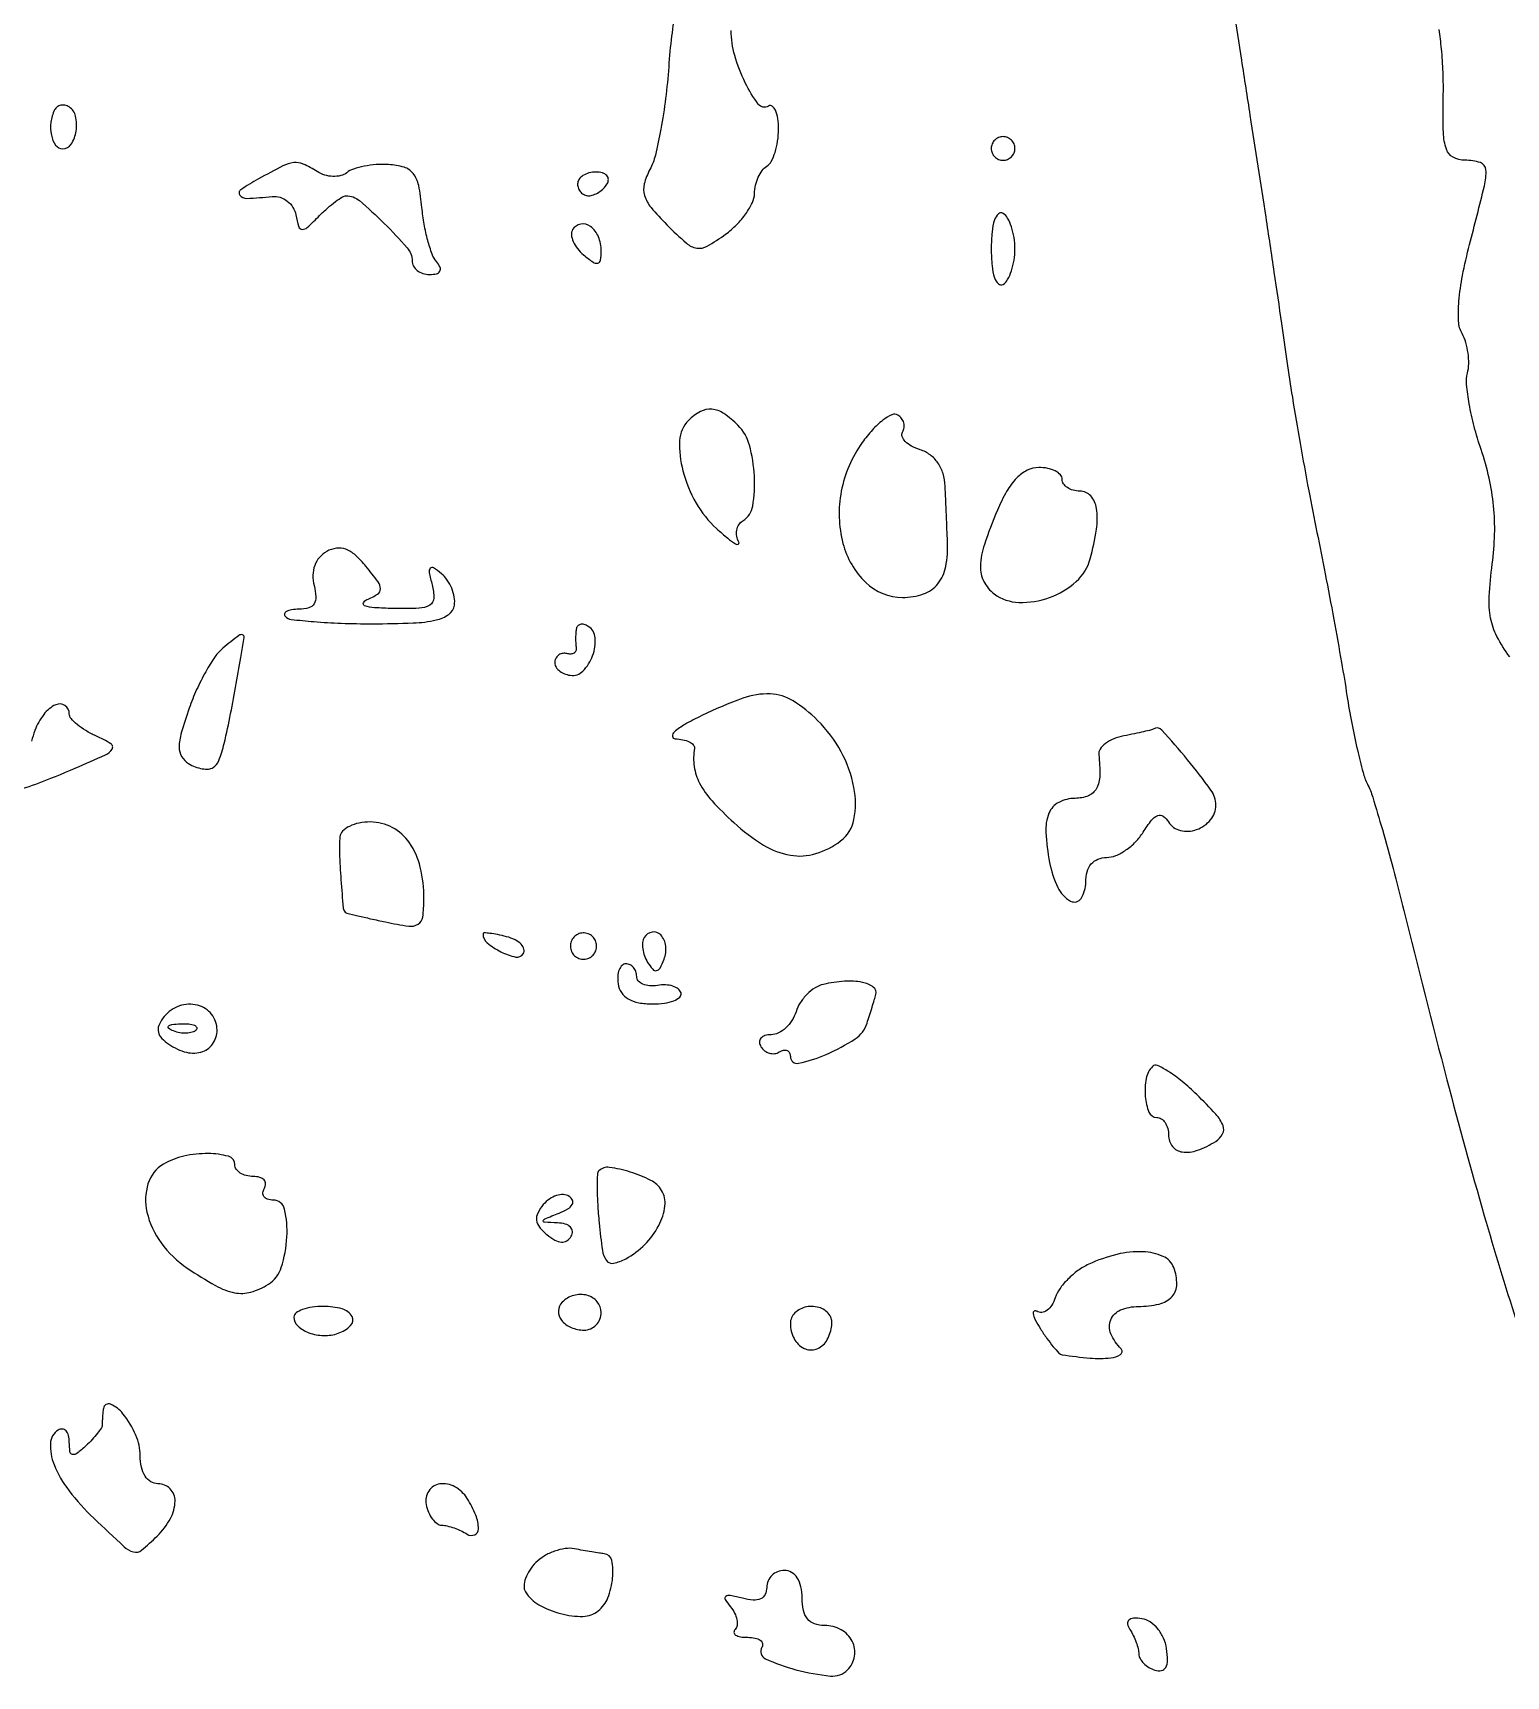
# Model space of a CAD drawing. Extents: x 0 to 5034, y 0 to 2560.
# Drawn here: x 1566.9 to 1691.6, y 1247.7 to 1386.8 of the extents above; entities that cross this region are included whole.
import ezdxf

# ---------------------------------------------------------------- set-up
doc = ezdxf.new("R2010")
doc.units = 0

msp = doc.modelspace()

# ---------------------------------------------------------------- linework, layer by layer
for points in [[(1668.498089, 1388.812371, 0.000092), (1669.167765, 1384.471875, 0.000091), (1669.889616, 1379.804591, 0.000116), (1670.557205, 1375.5, -0.000911), (1671.21779, 1371.195399, -0.000716), (1671.918489, 1366.528125, -0.000724), (1672.557369, 1362.187487, -0.001786), (1673.010186, 1359, 0.00607), (1673.471628, 1355.940269, 0.002986), (1674.129006, 1352.059375, 0.002963), (1674.859671, 1348.037061, 0.004313), (1675.555498, 1344.5, -0.003021), (1676.25089, 1341.012753, -0.00223), (1676.97996, 1337.145275, -0.002253), (1677.636208, 1333.484041, -0.005051), (1678.093897, 1330.696682, 0.008939), (1678.497905, 1328.350474, 0.009907), (1678.973441, 1326.099688, 0.009347), (1679.452233, 1324.19859, 0.049518), (1679.834361, 1323.196682, -0.041787), (1680.275958, 1322.090427, -0.004168), (1681.086215, 1319.35465, -0.005221), (1681.992158, 1316.070557, -0.004125), (1682.905663, 1312.5, 0.0034), (1686.545119, 1298.188221, 0.006378), (1689.712809, 1286.678756, 0.007299), (1692.414308, 1277.817951, 0.02881)], [(1621.306352, 1388.842949, 0.01573), (1620.953832, 1386.502633, 0.011805), (1620.708158, 1383.908975, -0.013319), (1620.446332, 1381.231169, -0.014317), (1620.04674, 1378.635294, -0.013963), (1619.578949, 1376.432912, -0.063631), (1619.113192, 1375.211502, 0.06052), (1618.641433, 1373.997012, 0.137719), (1618.664952, 1373.021588, 0.099404), (1619.217414, 1372.00058, 0.022819), (1620.54545, 1370.545459, 0.015415), (1622.202871, 1368.987201, 0.141898), (1623.085632, 1368.569641, 0.17321), (1623.972265, 1368.733825, 0.025671), (1625.521097, 1369.742932, 0.040857), (1626.447842, 1370.540217, 0.040371), (1627.236666, 1371.480588, 0.043389), (1627.786591, 1372.417957, 0.106716), (1627.968575, 1373.190983, -0.052625), (1628.054723, 1373.883654, -0.04784), (1628.284519, 1374.566787, -0.050935), (1628.614517, 1375.140631, -0.098708), (1629, 1375.5, 0.132684), (1629.384629, 1375.910071, 0.044834), (1629.70625, 1376.670862, 0.040854), (1629.926186, 1377.615763, 0.036773), (1630, 1378.618034, 0.032753), (1629.93952, 1379.540313, 0.0695), (1629.749204, 1380.228659, 0.134213), (1629.46918, 1380.578251, 0.304463), (1629.146228, 1380.590374, -0.38837), (1628.290612, 1380.752538, -0.046423), (1627.1924, 1382.544459, -0.044668), (1626.297129, 1384.86802, -0.069736), (1626, 1386.988036, -0.050181)], [(1691.862159, 1333.97257, -0.039076), (1690.782047, 1335.70103, -0.07376), (1690.245523, 1337.251411, -0.060445), (1690.125581, 1339.08943, -0.019079), (1690.383592, 1341.834002, 0.026278), (1690.583996, 1344.354548, 0.031006), (1690.499818, 1346.745392, 0.031051), (1690.120874, 1349.104516, 0.026493), (1689.438294, 1351.530002, -0.017898), (1688.857314, 1353.466264, -0.019779), (1688.437952, 1355.376003, -0.019587), (1688.210119, 1357.023246, -0.088744), (1688.2861, 1357.986045, 0.059581), (1688.393485, 1358.76637, 0.037983), (1688.340135, 1359.682121, 0.037822), (1688.147768, 1360.58585, 0.056276), (1687.834798, 1361.330716, -0.116123), (1687.536662, 1362.371453, -0.032833), (1687.566976, 1364.068705, -0.027423), (1687.869983, 1366.245112, -0.015097), (1688.46556, 1368.867093, 0.002749), (1689.726819, 1373.847047, 0.074377), (1689.854228, 1375.197409, 0.312558), (1689.387136, 1375.798899, 0.076307), (1688.077097, 1376, -0.124999), (1687.079474, 1376.253363, -0.187603), (1686.505782, 1376.931049, -0.076939), (1686.254624, 1378.326996, -0.010275), (1686.242954, 1381.327128, 0.01292), (1686.223438, 1383.453393, 0.015812), (1686.091085, 1385.436573, 0.014352), (1685.881321, 1387.079848, 0.099807)], [(1564.852912, 1322.535411, 0.036629), (1567.163881, 1323.213076, 0.011608), (1570.5, 1324.552079, 0.005543), (1573.054664, 1325.68064, 0.144579), (1573.617134, 1326.168261, 0.421158), (1573.512454, 1326.619736, 0.030073), (1572.25, 1327.286011, -0.029113), (1571.3886, 1327.738514, -0.037689), (1570.660938, 1328.254977, -0.041435), (1570.146463, 1328.759272, -0.18005), (1570, 1329.152814, 0.248221), (1569.624224, 1329.863115, 0.267664), (1568.848097, 1329.921055, 0.117657), (1567.833902, 1329.096226, 0.073237), (1567.085189, 1327.75, 0.025926), (1566.792144, 1326.833605, 0.03057)]]:
    msp.add_lwpolyline(points, format="xyb")
for points in [[(1568.754232, 1380.266312, 0.084697), (1568.436116, 1379.221291, 0.082939), (1568.479003, 1378.121909, 0.104464), (1568.84371, 1377.288862, 0.234312), (1569.437328, 1376.972506, 0.26629), (1570.162879, 1377.360605, 0.1021), (1570.575922, 1378.472687, 0.093314), (1570.533019, 1379.735512, 0.201974), (1569.980032, 1380.512341, 0.086456), (1569.629461, 1380.652808, 0.102024), (1569.272696, 1380.654687, 0.11056), (1568.965717, 1380.518222, 0.11748)], [(1648, 1377, 0.099038), (1648.076342, 1376.618362, 0.097945), (1648.29375, 1376.29375, 0.097945), (1648.618362, 1376.076342, 0.099038), (1649, 1376, 0.099038), (1649.381638, 1376.076342, 0.097945), (1649.70625, 1376.29375, 0.097945), (1649.923658, 1376.618362, 0.099038), (1650, 1377, 0.099038), (1649.923658, 1377.381638, 0.097945), (1649.70625, 1377.70625, 0.097945), (1649.381638, 1377.923658, 0.099038), (1649, 1378, 0.099038), (1648.618362, 1377.923658, 0.097945), (1648.29375, 1377.70625, 0.097945), (1648.076342, 1377.381638, 0.099038)], [(1586, 1374.416694, 0.02066), (1584.503162, 1373.503294, 0.437132), (1584.42996, 1373.04201, 0.242797), (1585.014995, 1372.7754, 0.012318), (1587.16727, 1372.933688, -0.101171), (1587.829055, 1372.864875, -0.089798), (1588.442518, 1372.542077, -0.08796), (1588.913777, 1372.017421, -0.091776), (1589.16727, 1371.37025, 0.025083), (1589.412518, 1370.36999, 0.324721), (1589.700442, 1370.150089, 0.194412), (1590.123271, 1370.309125, 0.010405), (1591.178571, 1371.321407, -0.015531), (1591.862592, 1371.964214, -0.020178), (1592.529685, 1372.506913, -0.018261), (1593.109626, 1372.908861, -0.143358), (1593.420965, 1373, -0.178277), (1594.537246, 1372.588919, -0.018455), (1596.635391, 1370.663095, -0.018335), (1598.586657, 1368.58788, -0.181442), (1599, 1367.486331, 0.127862), (1599.114313, 1367.046621, 0.100744), (1599.435961, 1366.672026, 0.089371), (1599.917111, 1366.420175, 0.076135), (1600.484124, 1366.333333, 0.055965), (1601.068594, 1366.398958, 0.217311), (1601.351169, 1366.614485, 0.235757), (1601.360744, 1366.954235, 0.06455), (1601.065828, 1367.420682, -0.085738), (1600.695697, 1368.064637, -0.0219), (1600.331057, 1369.215567, -0.021661), (1600.025042, 1370.585892, -0.020452), (1599.831705, 1372.004015, 0.025967), (1599.555503, 1373.875567, 0.116324), (1599.096702, 1374.875826, 0.155789), (1598.316859, 1375.409399, 0.058804), (1597, 1375.64017, 0.031772), (1595.967062, 1375.63241, 0.030653), (1594.930773, 1375.494481, 0.032139), (1594.035338, 1375.258325, 0.089295), (1593.466462, 1374.947373, -0.110099), (1592.961952, 1374.698019, -0.06949), (1592.305752, 1374.631538, -0.064534), (1591.604304, 1374.749549, -0.067196), (1590.966462, 1375.04189, 0.033729), (1589.787225, 1375.680787, 0.139472), (1588.993808, 1375.802267, 0.086926), (1588.064969, 1375.516325, 0.008632)], [(1613, 1374, 0.092995), (1613.071618, 1373.618268, 0.096318), (1613.276414, 1373.29375, 0.099231), (1613.581949, 1373.076556, 0.105429), (1613.940983, 1373, 0.089642), (1614.346558, 1373.073302, 0.053229), (1614.7871, 1373.29375, 0.051032), (1615.193797, 1373.617485, 0.06081), (1615.5, 1374, 0.139169), (1615.607943, 1374.379648, 0.191142), (1615.478525, 1374.70625, 0.138808), (1615.110654, 1374.926733, 0.066118), (1614.559017, 1375, 0.062283), (1613.962904, 1374.925455, 0.080552), (1613.457961, 1374.70625, 0.097988), (1613.120018, 1374.381379, 0.153634)], [(1648, 1368.5, 0.022534), (1648.06464, 1367.066456, 0.057972), (1648.276393, 1366.052786, 0.123006), (1648.601847, 1365.541137, 0.340586), (1649, 1365.5, 0.128561), (1649.384387, 1365.903211, 0.04604), (1649.70625, 1366.636189, 0.041947), (1649.926129, 1367.542916, 0.038534), (1650, 1368.5, 0.038534), (1649.926129, 1369.457084, 0.041947), (1649.70625, 1370.363811, 0.04604), (1649.384387, 1371.096789, 0.128561), (1649, 1371.5, 0.340586), (1648.601847, 1371.458863, 0.123006), (1648.276393, 1370.947214, 0.057972), (1648.06464, 1369.933544, 0.022534)], [(1612.580109, 1370.129619, 0.16352), (1612.477944, 1369.692105, 0.079103), (1612.62335, 1369.128869, 0.065296), (1612.98278, 1368.530512, 0.05173), (1613.51101, 1367.990862, 0.020503), (1614.310561, 1367.380863, 0.209835), (1614.709506, 1367.301216, 0.309419), (1614.940537, 1367.547214, 0.038489), (1615, 1368.318538, 0.097687), (1614.760771, 1369.53132, 0.13552), (1614.085894, 1370.402845, 0.207611), (1613.26803, 1370.597001, 0.213376)], [(1622.376624, 1353.976624, 0.188353), (1621.636236, 1352.287271, 0.074112), (1621.91289, 1349.717476, 0.066298), (1623.024138, 1346.995495, 0.078303), (1624.763227, 1344.828512, 0.010877), (1625.707259, 1344.006413, 0.036783), (1626.37168, 1343.53089, 0.254605), (1626.595116, 1343.519926, 0.435262), (1626.644938, 1343.680902, -0.085862), (1626.463181, 1344.179442, -0.091104), (1626.464952, 1344.699422, -0.096769), (1626.647807, 1345.159836, -0.112024), (1626.983688, 1345.489919, 0.217055), (1627.818951, 1346.738099, 0.053359), (1627.959716, 1349.265043, 0.053271), (1627.542536, 1351.893398, 0.131131), (1626.571429, 1353.571429, 0.046144), (1625.380764, 1354.5605, 0.126838), (1624.3623, 1354.93068, 0.148895), (1623.395299, 1354.735341, 0.072742)], [(1637.076467, 1352.107388, 0.10732), (1635.310573, 1347.98768, 0.112078), (1635.452245, 1343.57473, 0.136981), (1637.380931, 1340.264691, 0.195159), (1640.497687, 1339, 0.083047), (1642.265272, 1339.295626, 0.141451), (1643.481763, 1340.150328, 0.124295), (1644.153229, 1341.614538, 0.05672), (1644.3, 1343.728115, -0.000241), (1644.254498, 1344.773343, -0.000134), (1644.2, 1346.047214, -0.000134), (1644.145541, 1347.336346, -0.000217), (1644.1, 1348.432612, 0.063778), (1643.921275, 1349.483437, 0.076899), (1643.486743, 1350.384485, 0.081504), (1642.825445, 1351.072646, 0.084027), (1641.985479, 1351.504609, -0.044968), (1641.252494, 1351.812099, -0.075949), (1640.718656, 1352.208477, -0.112796), (1640.45965, 1352.625423, -0.224878), (1640.501791, 1353.002898, 0.108625), (1640.632272, 1353.375105, 0.09972), (1640.600612, 1353.780127, 0.095426), (1640.411253, 1354.15563, 0.090213), (1640.092779, 1354.44266, 0.254382), (1639.59106, 1354.470471, 0.054052), (1638.819051, 1353.996277, 0.044221), (1637.940317, 1353.18223, 0.029117)], [(1648.51342, 1346.377876, 0.017211), (1647.416498, 1343.475636, 0.072548), (1647.080294, 1341.649834, 0.128035), (1647.365205, 1340.360168, 0.114771), (1648.25, 1339.311092, 0.153862), (1650.338376, 1338.581102, 0.09566), (1652.922288, 1338.997553, 0.094622), (1655.189222, 1340.354015, 0.146272), (1656.378375, 1342.283119, 0.027085), (1656.90276, 1344.770564, 0.076667), (1656.903786, 1346.539896, 0.144098), (1656.411169, 1347.589874, 0.214682), (1655.5, 1348, -0.064853), (1654.926543, 1348.074694, -0.082425), (1654.440625, 1348.29375, -0.098894), (1654.115568, 1348.618646, -0.148195), (1654, 1349, 0.190034), (1653.84943, 1349.38186, 0.088548), (1653.416442, 1349.70625, 0.068365), (1652.773686, 1349.926287, 0.048365), (1652.01342, 1350, 0.117735), (1651.04541, 1349.768859, 0.083635), (1650.143922, 1349.10372, 0.062482), (1649.302447, 1347.981639, 0.030728)], [(1591.771893, 1342.892221, 0.089178), (1591.159555, 1342.388799, 0.088371), (1590.75857, 1341.702122, 0.083428), (1590.604867, 1340.88433, 0.068881), (1590.709635, 1340.002357, -0.048402), (1590.860504, 1339.061804, -0.157242), (1590.706402, 1338.457303, -0.183913), (1590.249796, 1338.113422, -0.070551), (1589.449965, 1338, 0.032604), (1588.805982, 1337.957962, 0.087776), (1588.370024, 1337.820486, 0.217877), (1588.212666, 1337.618222, 0.260013), (1588.277778, 1337.388889, 0.169287), (1588.779901, 1337.146333, 0.007891), (1590.686492, 1336.957292, 0.012305), (1592.996325, 1336.822154, 0.008458), (1595.6195, 1336.777778, 0.009295), (1599.098134, 1336.842452, 0.04611), (1601.036394, 1337.094543, 0.099764), (1602.108678, 1337.573856, 0.20423), (1602.580159, 1338.345201, 0.080271), (1602.570304, 1339.026241, 0.053851), (1602.352993, 1339.775565, 0.052962), (1601.974149, 1340.476194, 0.06925), (1601.483778, 1341.013463, 0.027558), (1600.812415, 1341.510845, 0.383216), (1600.537996, 1341.469543, 0.22569), (1600.450042, 1341.118588, 0.014349), (1600.695306, 1340.057151, -0.067609), (1600.83078, 1338.940824, -0.260253), (1600.49389, 1338.35712, -0.126322), (1599.586643, 1338.089525, -0.013422), (1597.366631, 1338.070285, -0.012396), (1595.81769, 1338.136879, -0.065391), (1594.985655, 1338.304115, -0.444973), (1594.882138, 1338.545908, -0.190074), (1595.169485, 1338.820285, 0.041449), (1596.083449, 1339.283969, 0.267002), (1596.320765, 1339.721889, 0.152901), (1596.116275, 1340.321503, 0.012688), (1595.098376, 1341.639864, 0.038001), (1594.20339, 1342.583713, 0.094261), (1593.393641, 1343.077987, 0.123763), (1592.601814, 1343.168484, 0.094714)], [(1612.881579, 1336.309017, 0.022289), (1612.844744, 1335.944741, 0.014052), (1612.83273, 1335.517336, 0.014106), (1612.844631, 1335.095576, 0.025051), (1612.881579, 1334.75, -0.12901), (1612.854957, 1334.484671, -0.162681), (1612.700839, 1334.29375, -0.133789), (1612.435117, 1334.210642, -0.077171), (1612.1, 1334.25, 0.102909), (1611.746922, 1334.273284, 0.11306), (1611.426924, 1334.151223, 0.112194), (1611.190211, 1333.901055, 0.100115), (1611.072506, 1333.562672, 0.150806), (1611.134418, 1333.18894, 0.09719), (1611.404717, 1332.838711, 0.080573), (1611.842385, 1332.564966, 0.063185), (1612.38247, 1332.414371, 0.239653), (1613.455422, 1332.775549, 0.10622), (1614.276453, 1334.073522, 0.106432), (1614.490936, 1335.592275, 0.240865), (1613.90612, 1336.558021, 0.072614), (1613.550821, 1336.711855, 0.126175), (1613.231387, 1336.715881, 0.160159), (1612.999239, 1336.571615, 0.13883)], [(1583, 1334.718197, 0.072339), (1582.331506, 1333.99233, 0.022043), (1581.541316, 1332.720034, 0.021564), (1580.771313, 1331.198799, 0.021987), (1580.14065, 1329.626599, 0.013363), (1579.470231, 1327.539373, 0.068576), (1579.29237, 1326.339243, 0.135454), (1579.501891, 1325.548696, 0.122831), (1580.092904, 1324.942582, 0.047646), (1580.6509, 1324.667267, 0.049959), (1581.242185, 1324.507882, 0.055329), (1581.778173, 1324.479491, 0.124626), (1582.163522, 1324.601062, 0.167625), (1582.651137, 1325.197851, 0.027017), (1583.099853, 1326.654228, 0.015021), (1583.649271, 1329.172411, 0.002268), (1584.574484, 1334.25, 0.008078), (1584.795294, 1335.622224, 0.37217), (1584.652885, 1335.844802, 0.242773), (1584.339077, 1335.785331, 0.004618)], [(1623.5, 1329, 0.016333), (1622.073649, 1328.252621, 0.050755), (1621.189062, 1327.625461, 0.226668), (1621.02799, 1327.251637, 0.397225), (1621.25, 1327.033931, -0.041329), (1621.911617, 1326.966213, -0.065919), (1622.451151, 1326.789655, -0.092913), (1622.792928, 1326.538782, -0.23122), (1622.881579, 1326.25, 0.074476), (1622.869187, 1324.686496, 0.086835), (1623.327465, 1323.275237, 0.063559), (1624.374935, 1321.789766, 0.022387), (1626.222861, 1319.943629, 0.046402), (1628.724479, 1318.052097, 0.096474), (1631.0025, 1317.188609, 0.116462), (1633.149793, 1317.321723, 0.089107), (1635.252575, 1318.393929, 0.185109), (1636.378479, 1320.208091, 0.094655), (1636.380166, 1322.927425, 0.07832), (1635.296566, 1325.947915, 0.071278), (1633.309659, 1328.599432, 0.058398), (1631.227371, 1330.244849, 0.128516), (1629.301454, 1330.833103, 0.097785), (1626.991249, 1330.474165, 0.025229)], [(1659.222949, 1327.290722, 0.048814), (1658.362401, 1327.036617, 0.065937), (1657.657532, 1326.636436, 0.082926), (1657.206654, 1326.159462, 0.180637), (1657.091432, 1325.676904, -0.035327), (1657.183277, 1323.926029, -0.11974), (1656.895028, 1322.827274, -0.174108), (1656.214196, 1322.216597, -0.096894), (1655.106989, 1322, 0.12015), (1653.713612, 1321.660268, 0.179769), (1652.880605, 1320.742003, 0.110848), (1652.617253, 1319.112401, 0.032543), (1652.936788, 1316.582498, 0.062107), (1653.626458, 1314.4642, 0.159816), (1654.717245, 1313.30676, 0.395992), (1655.603233, 1313.53867, 0.141099), (1656, 1314.916667, -0.065932), (1656.116401, 1315.795562, -0.109931), (1656.461134, 1316.45398, -0.12279), (1657.020366, 1316.857564, -0.095481), (1657.759453, 1317, 0.099946), (1658.530898, 1317.155762, 0.051849), (1659.395913, 1317.630647, 0.048619), (1660.21632, 1318.325651, 0.053189), (1660.859657, 1319.146883, -0.024756), (1661.558117, 1320.151032, -0.134215), (1662.082784, 1320.547169, -0.256688), (1662.543952, 1320.490321, -0.098326), (1662.999279, 1320.001166, 0.198581), (1663.996483, 1319.281456, 0.144648), (1665.377141, 1319.356368, 0.136033), (1666.555495, 1320.183303, 0.173839), (1667, 1321.423161, 0.157918), (1666.589741, 1322.689728, 0.015408), (1664.598205, 1325.27008, 0.011513), (1662.443343, 1327.771273, 0.371845), (1661.704545, 1327.863818, -0.087345), (1661.547587, 1327.795012, -0.002984), (1660.891201, 1327.639296, -0.005527), (1660.110242, 1327.468012, -0.00382)], [(1592.889309, 1318.75, 0.032125), (1592.856174, 1317.37503, 0.007871), (1592.982656, 1315.113768, 0.002839), (1593.167962, 1312.721214, 0.195107), (1593.347249, 1312.366816, 0.118572), (1593.47908, 1312.29801, 0.001474), (1594.409817, 1312.068225, 0.004252), (1595.493332, 1311.81385, 0.00276), (1596.75, 1311.53736, 0.016904), (1598.711432, 1311.186024, 0.172587), (1599.508645, 1311.346273, 0.229879), (1599.902397, 1311.948958, 0.031712), (1600, 1313.486286, 0.056948), (1599.693213, 1316.1711, 0.095453), (1598.774576, 1318.23997, 0.118133), (1597.321531, 1319.533573, 0.123684), (1595.464816, 1320, 0.048418), (1594.513508, 1319.907662, 0.064673), (1593.691524, 1319.632812, 0.080722), (1593.115766, 1319.227874, 0.178983)], [(1605, 1310.528825, 0.223152), (1605.356862, 1309.769047, 0.057815), (1606.520016, 1309.011834, 0.060841), (1607.766932, 1308.570692, 0.319152), (1608.399725, 1308.837752, 0.205946), (1608.45867, 1309.234859, 0.128502), (1608.223586, 1309.650773, 0.086397), (1607.70822, 1310.02525, 0.050099), (1606.988753, 1310.29269, 0.01257), (1606.226028, 1310.471792, 0.021833), (1605.584196, 1310.576584, 0.018501), (1605.091791, 1310.616647, 0.427215)], [(1612.552786, 1310.08541, 0.099038), (1612.401684, 1309.679226, 0.097945), (1612.417584, 1309.244476, 0.097945), (1612.597789, 1308.848514, 0.099038), (1612.91459, 1308.552786, 0.099038), (1613.320774, 1308.401684, 0.097945), (1613.755524, 1308.417584, 0.097945), (1614.151486, 1308.597789, 0.099038), (1614.447214, 1308.91459, 0.099038), (1614.598316, 1309.320774, 0.097945), (1614.582416, 1309.755524, 0.097945), (1614.402211, 1310.151486, 0.099038), (1614.08541, 1310.447214, 0.099038), (1613.679226, 1310.598316, 0.097945), (1613.244476, 1310.582416, 0.097945), (1612.848514, 1310.402211, 0.099038)], [(1618.635081, 1310.218566, 0.116479), (1618.500026, 1309.813281, 0.057006), (1618.513244, 1309.265846, 0.052041), (1618.660145, 1308.670761, 0.051938), (1618.92682, 1308.118408, 0.03936), (1619.355474, 1307.533274, 0.268353), (1619.680389, 1307.419978, 0.227867), (1619.9802, 1307.64177, 0.029854), (1620.317163, 1308.384129, 0.120613), (1620.459513, 1309.504837, 0.158399), (1620.034166, 1310.437418, 0.257132), (1619.31368, 1310.680455, 0.212933)], [(1616.426475, 1306.3, 0.114247), (1616.711727, 1305.571557, 0.110841), (1617.290582, 1305.033086, 0.086843), (1618.170971, 1304.706484, 0.045528), (1619.337991, 1304.6, 0.033571), (1620.340365, 1304.667377, 0.058837), (1621.144597, 1304.874249, 0.088866), (1621.642625, 1305.177251, 0.284469), (1621.75, 1305.533614, 0.168971), (1621.522936, 1305.868078, 0.082988), (1621.059375, 1306.10589, 0.067376), (1620.437993, 1306.215024, 0.051828), (1619.75, 1306.170756, -0.058011), (1619.080462, 1306.135957, -0.087424), (1618.514062, 1306.273587, -0.116244), (1618.138073, 1306.556004, -0.175551), (1618, 1306.937142, 0.084431), (1617.930969, 1307.343031, 0.093262), (1617.732242, 1307.687785, 0.100471), (1617.436174, 1307.918341, 0.115855), (1617.088484, 1308, 0.195284), (1616.760846, 1307.866962, 0.107415), (1616.518018, 1307.500625, 0.078416), (1616.398021, 1306.950699, 0.051058)], [(1633.796988, 1306.255404, 0.086223), (1633.099954, 1305.965809, 0.055081), (1632.413762, 1305.415617, 0.053428), (1631.840988, 1304.704631, 0.066112), (1631.4796, 1303.935725, -0.065263), (1631.133306, 1303.195688, -0.064963), (1630.607531, 1302.568619, -0.070876), (1629.989741, 1302.144352, -0.115576), (1629.373595, 1302, 0.071196), (1628.849209, 1301.924951, 0.146586), (1628.504641, 1301.701458, 0.189337), (1628.391071, 1301.369945, 0.128038), (1628.510081, 1300.983688, 0.090427), (1628.820631, 1300.639411, 0.095498), (1629.22714, 1300.434921, 0.099685), (1629.665803, 1300.401101, 0.108373), (1630.069098, 1300.542705, -0.081121), (1630.424862, 1300.689646, -0.159521), (1630.726548, 1300.663461, -0.183361), (1630.926908, 1300.470864, -0.111068), (1631, 1300.145881, 0.478122), (1631.70317, 1299.578636, 0.049354), (1634.036025, 1300.330549, 0.041868), (1636.487407, 1301.651075, 0.173115), (1637.490535, 1302.970179, 0.001285), (1637.695633, 1303.622192, 0.00107), (1637.910403, 1304.316362, 0.00108), (1638.1043, 1304.952745, 0.002934), (1638.238041, 1305.404671, 0.317673), (1638.021872, 1306.028994, 0.10868), (1637.092124, 1306.428434, 0.064898), (1635.586891, 1306.518335, 0.037966)], [(1578.031357, 1303.537783, 0.059128), (1577.617012, 1302.897852, 0.138195), (1577.514766, 1302.341767, 0.14386), (1577.718811, 1301.828785, 0.066181), (1578.237669, 1301.321326, 0.084789), (1579.728649, 1300.558422, 0.139054), (1581.136446, 1300.519784, 0.17962), (1582.119686, 1301.198749, 0.153949), (1582.5, 1302.404671, 0.170357), (1582.035883, 1303.727331, 0.163308), (1580.838942, 1304.498071, 0.147205), (1579.317217, 1304.431108, 0.136281)], [(1580.729167, 1302.395833, -0.126455), (1580.402231, 1302.202593, -0.060344), (1579.916927, 1302.123424, -0.05415), (1579.359369, 1302.160852, -0.051402), (1578.8125, 1302.316886, -0.054073), (1578.395823, 1302.538436, -0.470617), (1578.37858, 1302.720685, -0.168741), (1578.670344, 1302.862007, -0.018894), (1579.416667, 1302.921053, -0.028489), (1580.112848, 1302.910055, -0.077125), (1580.592839, 1302.799335, -0.208169), (1580.77538, 1302.614691, -0.296942)], [(1661.644272, 1299.310938, 0.150364), (1661.106265, 1298.294722, 0.06779), (1661.02547, 1296.77292, 0.075883), (1661.34219, 1295.443072, 0.305373), (1662, 1295, -0.148195), (1662.381354, 1294.884432, -0.098894), (1662.70625, 1294.559375, -0.082425), (1662.925306, 1294.073457, -0.064853), (1663, 1293.5, 0.168896), (1663.331263, 1292.547301, 0.194754), (1664.162681, 1292.074749, 0.120875), (1665.447054, 1292.214572, 0.05375), (1666.985997, 1292.970184, 0.12932), (1667.572739, 1293.600298, 0.222985), (1667.610492, 1294.301784, 0.090128), (1667.001965, 1295.262135, 0.01303), (1665.380269, 1296.932476, 0.019846), (1664.148691, 1298.0445, 0.031966), (1663.007483, 1298.878027, 0.033837), (1662.07311, 1299.387596, 0.314005)], [(1577.963913, 1291.039613, 0.188171), (1576.654711, 1289.38379, 0.131333), (1576.568416, 1286.97841, 0.103212), (1577.765852, 1284.374373, 0.084727), (1579.978511, 1282.25, 0.019868), (1582.37407, 1280.760547, 0.080041), (1583.98297, 1280.160838, 0.11886), (1585.353221, 1280.215072, 0.072313), (1586.840254, 1280.88011, 0.176998), (1587.934482, 1282.303154, 0.062053), (1588.406524, 1284.879754, 0.070117), (1588.211532, 1287.230551, 0.350375), (1587.248292, 1288, -0.077878), (1586.772032, 1288.074633, -0.155614), (1586.464872, 1288.29375, -0.185567), (1586.372817, 1288.619456, -0.116032), (1586.5, 1289, 0.139169), (1586.607943, 1289.379648, 0.191142), (1586.478525, 1289.70625, 0.138808), (1586.110654, 1289.926733, 0.066118), (1585.559017, 1290, -0.062283), (1584.962904, 1290.074545, -0.080552), (1584.457961, 1290.29375, -0.097988), (1584.120018, 1290.618621, -0.153634), (1584, 1291, 0.337831), (1583.461253, 1291.706358, 0.065358), (1581.763699, 1291.940551, 0.056396), (1579.697199, 1291.720446, 0.077906)], [(1614.810227, 1290.476893, 0.190226), (1614.677372, 1290.170752, 0.009024), (1614.659753, 1289.029087, 0.013754), (1614.70149, 1287.643911, 0.009363), (1614.821747, 1286.071961, 0.011475), (1615.097944, 1283.742702, 0.125581), (1615.454181, 1282.878096, 0.29499), (1616.042569, 1282.659036, 0.068631), (1617.080209, 1283.042927, 0.074229), (1618.688437, 1284.239282, 0.075386), (1619.867228, 1285.84743, 0.087715), (1620.390905, 1287.498882, 0.173115), (1620.10673, 1288.827308, 0.137014), (1619.19593, 1289.667151, 0.042683), (1617.457451, 1290.37616, 0.040761), (1615.691158, 1290.77197, 0.235296)], [(1610.100976, 1287.621668, 0.057488), (1609.635136, 1286.907339, 0.145973), (1609.529525, 1286.303422, 0.140024), (1609.771098, 1285.724005, 0.05125), (1610.398641, 1285.08412, 0.043013), (1611.074368, 1284.615103, 0.114702), (1611.632755, 1284.447029, 0.160395), (1612.091949, 1284.566295, 0.111718), (1612.469989, 1284.951442, 0.160372), (1612.566887, 1285.355191, 0.182326), (1612.397067, 1285.712949, 0.122911), (1611.955604, 1285.967079, 0.059795), (1611.309017, 1286.070285, -0.005569), (1610.191105, 1286.126195, -0.440334), (1610.091643, 1286.249161, -0.264279), (1610.219805, 1286.412198, -0.00365), (1611.433624, 1286.897783, 0.039121), (1612.163323, 1287.251571, 0.124256), (1612.547085, 1287.628861, 0.239959), (1612.574538, 1287.991079, 0.156729), (1612.29693, 1288.316487, 0.130406), (1611.802866, 1288.466199, 0.085538), (1611.210363, 1288.385249, 0.075531), (1610.611374, 1288.090554, 0.067623)], [(1656.24088, 1282.568358, 0.048209), (1655.334837, 1282.035552, 0.039472), (1654.480031, 1281.305509, 0.040991), (1653.797234, 1280.499975, 0.078624), (1653.418883, 1279.744424, -0.060965), (1653.129402, 1279.111738, -0.096376), (1652.727065, 1278.673793, -0.129583), (1652.280043, 1278.496355, -0.170037), (1651.854179, 1278.590122, 0.265562), (1651.621548, 1278.598135, 0.335128), (1651.532734, 1278.409168, 0.068893), (1651.723671, 1277.877767, 0.018936), (1652.166722, 1277.104643, 0.014553), (1652.707303, 1276.292626, 0.019725), (1653.244649, 1275.594374, 0.017038), (1653.723433, 1275.058746, 0.163732), (1653.990547, 1274.918758, 0.018837), (1656.356848, 1274.632309, 0.04564), (1658.115586, 1274.647114, 0.124859), (1658.937491, 1274.945333, 0.470687), (1658.982244, 1275.417756, -0.096417), (1658.122868, 1276.692533, -0.199491), (1658.114487, 1277.872353, -0.201119), (1658.943264, 1278.704029, -0.097861), (1660.440983, 1279, 0.057617), (1662.203791, 1279.20381, 0.151117), (1663.290598, 1279.840844, 0.185299), (1663.698805, 1280.88028, 0.093819), (1663.444223, 1282.284758, 0.200518), (1662.532007, 1283.24032, 0.093638), (1660.833082, 1283.631099, 0.070398), (1658.621499, 1283.406491, 0.048406)], [(1611.693853, 1279.36052, 0.194761), (1611.381568, 1278.62332, 0.172865), (1611.649978, 1277.830294, 0.128462), (1612.462204, 1277.217225, 0.098073), (1613.559017, 1277, 0.103216), (1614.108867, 1277.114729, 0.098834), (1614.576711, 1277.440625, 0.096907), (1614.890211, 1277.927451, 0.095012), (1615, 1278.5, 0.179946), (1614.664381, 1279.40236, 0.15216), (1613.79511, 1279.94328, 0.132661), (1612.672804, 1279.933008, 0.128822)], [(1589, 1278.106989, 0.210241), (1589.334015, 1277.347736, 0.097847), (1590.271946, 1276.776763, 0.082195), (1591.526949, 1276.538341, 0.090078), (1592.75, 1276.730641, 0.108795), (1593.801079, 1277.378483, 0.338387), (1593.917055, 1278.150479, 0.205422), (1593.090847, 1278.794514, 0.064317), (1591.5, 1279, 0.033947), (1590.542413, 1278.934911, 0.051882), (1589.734375, 1278.737678, 0.06743), (1589.178044, 1278.449646, 0.244294)], [(1631, 1277.559017, 0.119866), (1631.310893, 1276.280811, 0.16138), (1632.157072, 1275.45435, 0.198985), (1633.192192, 1275.391369, 0.172983), (1634.04582, 1276.074139, 0.049309), (1634.323761, 1276.642196, 0.050802), (1634.48168, 1277.24805, 0.05604), (1634.504617, 1277.80041, 0.121369), (1634.375, 1278.202254, 0.171353), (1633.542296, 1278.872623, 0.13245), (1632.372341, 1278.960578, 0.143878), (1631.38385, 1278.453317, 0.205542)], [(1572.881579, 1270.372445, 0.008812), (1572.837903, 1270.001764, 0.007506), (1572.80461, 1269.609406, 0.007582), (1572.785091, 1269.251435, 0.02117), (1572.785852, 1269, -0.153959), (1572.714401, 1268.731585, -0.022954), (1572.389374, 1268.268106, -0.024017), (1571.940334, 1267.740906, -0.018621), (1571.404273, 1267.210573, -0.018693), (1570.636622, 1266.556861, -0.224835), (1570.267962, 1266.472208, -0.316923), (1570.051344, 1266.709266, -0.031649), (1570, 1267.51959, 0.059487), (1569.931899, 1268.089972, 0.127418), (1569.724306, 1268.478103, 0.191319), (1569.417244, 1268.625719, 0.157181), (1569.061467, 1268.537989, 0.248898), (1568.398064, 1267.404027, 0.106771), (1568.706239, 1265.622385, 0.068645), (1569.976923, 1263.408682, 0.037494), (1572.075893, 1261.077908, 0.004087), (1574.641137, 1258.666235, 0.118558), (1575.422474, 1258.228816, 0.24616), (1576.113588, 1258.374949, 0.023579), (1577.428571, 1259.571429, 0.069558), (1578.55088, 1261.05851, 0.123494), (1578.945968, 1262.532578, 0.201266), (1578.530786, 1263.568756, 0.200752), (1577.5, 1264, -0.137957), (1576.889057, 1264.171839, -0.115408), (1576.407725, 1264.646259, -0.089113), (1576.101513, 1265.401763, -0.051876), (1576, 1266.377555, 0.105342), (1575.633241, 1268.099038, 0.06082), (1574.53737, 1269.921808, 0.129208), (1573.488593, 1270.720754, 0.492307)], [(1600.190371, 1262.25, 0.051261), (1600.392433, 1261.579455, 0.062116), (1600.718118, 1261.009564, 0.073611), (1601.11141, 1260.620045, 0.155766), (1601.513695, 1260.484687, -0.054923), (1601.974368, 1260.42668, -0.025714), (1602.551674, 1260.256659, -0.025109), (1603.144939, 1260.014156, -0.032111), (1603.662215, 1259.729924, 0.249963), (1604.294843, 1259.681271, 0.297719), (1604.616371, 1260.173165, 0.097675), (1604.386873, 1261.338081, 0.042312), (1603.662863, 1262.75, 0.126931), (1602.621191, 1263.739838, 0.164044), (1601.332302, 1263.977287, 0.217789), (1600.408019, 1263.382387, 0.192393)], [(1609.475936, 1257.333079, 0.050548), (1608.949667, 1256.688098, 0.060543), (1608.600207, 1255.987063, 0.071272), (1608.469194, 1255.33808, 0.153813), (1608.593136, 1254.849303, 0.125615), (1609.729767, 1253.753084, 0.065432), (1611.565343, 1253.005624, 0.067062), (1613.458298, 1252.773333, 0.168175), (1614.75, 1253.23761, 0.130637), (1615.560201, 1254.342517, 0.067589), (1615.966702, 1256.018605, 0.079058), (1615.884947, 1257.508372, 0.324888), (1615.25, 1258.076511, -0.012207), (1614.848186, 1258.12744, -0.003138), (1614.201881, 1258.229596, -0.003193), (1613.465821, 1258.355512, -0.003242), (1612.735128, 1258.49021, 0.082133), (1611.94987, 1258.509753, 0.050578), (1611.04973, 1258.289393, 0.049137), (1610.178261, 1257.879815, 0.062043)], [(1629, 1255.216702, -0.113969), (1628.862831, 1254.622734, -0.176701), (1628.488064, 1254.261445, -0.124075), (1627.852769, 1254.152125, -0.044855), (1626.942849, 1254.304694, 0.015471), (1625.916506, 1254.539425, 0.207231), (1625.547339, 1254.458893, 0.394011), (1625.494052, 1254.191455, 0.034697), (1625.934173, 1253.579316, -0.054018), (1626.286413, 1253.047265, -0.069199), (1626.481374, 1252.493801, -0.084569), (1626.496919, 1252.004648, -0.163543), (1626.324657, 1251.657991, 0.219963), (1626.233715, 1251.410673, 0.238852), (1626.366871, 1251.193285, 0.101952), (1626.773655, 1251.045213, 0.03649), (1627.39235, 1251, -0.048226), (1628.016949, 1250.939616, -0.104986), (1628.457935, 1250.75215, -0.182045), (1628.647118, 1250.475315, -0.200866), (1628.596571, 1250.156255, 0.449245), (1628.886111, 1249.189086, 0.044257), (1631.464205, 1248.256732, 0.039404), (1634.392195, 1247.724573, 0.225305), (1635.840442, 1248.240442, 0.155732), (1636.438078, 1249.398506, 0.162758), (1636.239776, 1250.665516, 0.148405), (1635.289047, 1251.6409, 0.126554), (1633.893011, 1252, -0.083936), (1633.043235, 1252.143666, -0.139456), (1632.452823, 1252.558151, -0.11895), (1632.110286, 1253.276774, -0.05205), (1632, 1254.333333, 0.053767), (1631.897389, 1255.284791, 0.089356), (1631.589286, 1256.027778, 0.114165), (1631.107435, 1256.496994, 0.137041), (1630.5, 1256.666667, 0.095625), (1629.927465, 1256.556158, 0.097077), (1629.440625, 1256.24074, 0.098706), (1629.114697, 1255.769992, 0.102559)], [(1659.729924, 1251.662215, -0.03005), (1660.014128, 1251.15, -0.024559), (1660.256659, 1250.57213, -0.025228), (1660.427119, 1250.016791, -0.057732), (1660.484687, 1249.583333, 0.125055), (1660.589004, 1249.199736, 0.066763), (1660.887408, 1248.805302, 0.059902), (1661.322819, 1248.46025, 0.057243), (1661.834147, 1248.221951, 0.125096), (1662.394273, 1248.181073, 0.227232), (1662.75917, 1248.44319, 0.128096), (1662.911542, 1249.04954, 0.034386), (1662.834147, 1250.0481, 0.069123), (1662.575134, 1250.935059, 0.067423), (1662.082694, 1251.726139, 0.07278), (1661.440991, 1252.305118, 0.111892), (1660.745237, 1252.571698, 0.042461), (1660.031467, 1252.613266, 0.177781), (1659.638352, 1252.456894, 0.269609), (1659.534706, 1252.137332, 0.088626)]]:
    msp.add_lwpolyline(points, format="xyb", close=True)

doc.saveas('drawing.dxf')
